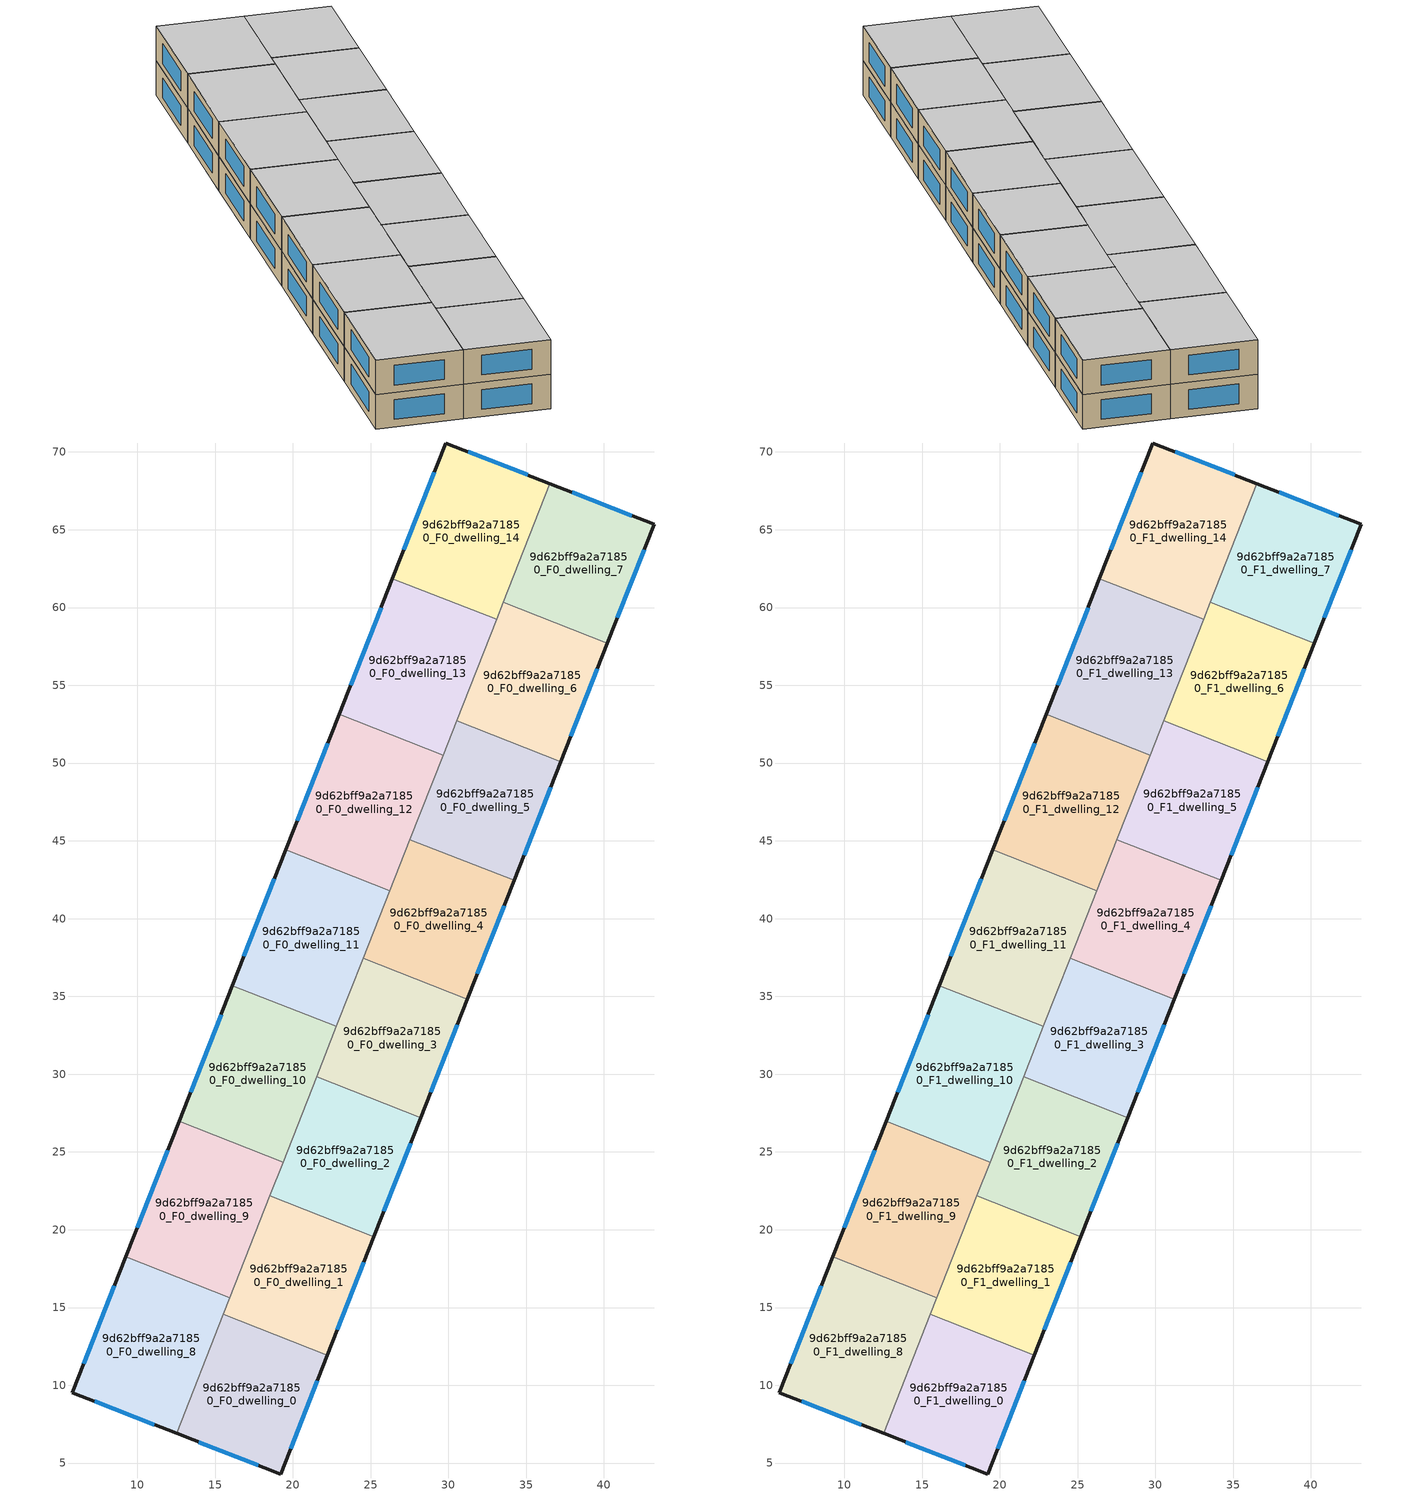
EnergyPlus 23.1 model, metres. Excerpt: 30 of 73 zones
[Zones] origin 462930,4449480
9d62bff9a2a71850_F0_dwelling_0
 floor ground (EU_floor_Construction): 22.21,11.92 19.21,4.3 12.52,6.91 15.53,14.55 z0
 wall outside (EU_wall_Construction): 12.52,6.91 19.21,4.3 22.21,11.92 z0:3
 wall to 9d62bff9a2a71850_F0_dwelling_1 (EU_wall_Construction): 22.21,11.92 15.53,14.55 z0:3
 wall to 9d62bff9a2a71850_F0_dwelling_8 (EU_wall_Construction): 15.53,14.55 12.52,6.91 z0:3
 window (EU_Window_Construction): 19.86,5.93 21.57,10.29 / 13.95,6.35 17.78,4.86 z0.64:2.36
9d62bff9a2a71850_F0_dwelling_1
 floor ground (EU_floor_Construction): 25.22,19.56 22.21,11.92 15.53,14.55 18.53,22.19 z0
 wall outside (EU_wall_Construction): 22.21,11.92 25.22,19.56 z0:3
 wall to 9d62bff9a2a71850_F0_dwelling_2 (EU_wall_Construction): 25.22,19.56 18.53,22.19 z0:3
 wall to 9d62bff9a2a71850_F0_dwelling_9 (EU_wall_Construction): 18.53,22.19 15.95,15.62 z0:3
 wall to 9d62bff9a2a71850_F0_dwelling_8 (EU_wall_Construction): 15.95,15.62 15.53,14.55 z0:3
 window (EU_Window_Construction): 22.86,13.56 24.57,17.92 z0.64:2.36
9d62bff9a2a71850_F0_dwelling_10
 floor ground (EU_floor_Construction): 22.81,33.07 19.38,24.35 12.69,26.98 16.12,35.7 z0
 wall outside (EU_wall_Construction): 16.12,35.7 12.69,26.98 z0:3
 wall to 9d62bff9a2a71850_F0_dwelling_9 (EU_wall_Construction): 12.69,26.98 19.38,24.35 z0:3
 wall to 9d62bff9a2a71850_F0_dwelling_11 (EU_wall_Construction): 22.81,33.07 16.12,35.7 z0:3
 wall to 9d62bff9a2a71850_F0_dwelling_2 (EU_wall_Construction): 19.38,24.35 21.53,29.82 z0:3
 wall to 9d62bff9a2a71850_F0_dwelling_3 (EU_wall_Construction): 21.53,29.82 22.81,33.07 z0:3
 window (EU_Window_Construction): 15.38,33.83 13.42,28.84 z0.64:2.36
9d62bff9a2a71850_F0_dwelling_11
 floor ground (EU_floor_Construction): 26.23,41.79 22.81,33.07 16.12,35.7 19.54,44.42 z0
 wall outside (EU_wall_Construction): 19.54,44.42 16.12,35.7 z0:3
 wall to 9d62bff9a2a71850_F0_dwelling_12 (EU_wall_Construction): 26.23,41.79 19.54,44.42 z0:3
 wall to 9d62bff9a2a71850_F0_dwelling_3 (EU_wall_Construction): 22.81,33.07 24.53,37.45 z0:3
 wall to 9d62bff9a2a71850_F0_dwelling_4 (EU_wall_Construction): 24.53,37.45 26.23,41.79 z0:3
 window (EU_Window_Construction): 18.81,42.55 16.85,37.57 z0.64:2.36
9d62bff9a2a71850_F0_dwelling_12
 floor ground (EU_floor_Construction): 29.66,50.51 26.23,41.79 19.54,44.42 22.97,53.14 z0
 wall outside (EU_wall_Construction): 22.97,53.14 19.54,44.42 z0:3
 wall to 9d62bff9a2a71850_F0_dwelling_13 (EU_wall_Construction): 29.66,50.51 22.97,53.14 z0:3
 wall to 9d62bff9a2a71850_F0_dwelling_5 (EU_wall_Construction): 27.53,45.09 29.66,50.51 z0:3
 wall to 9d62bff9a2a71850_F0_dwelling_4 (EU_wall_Construction): 26.24,41.79 27.53,45.09 z0:3
 window (EU_Window_Construction): 22.24,51.27 20.28,46.29 z0.64:2.36
9d62bff9a2a71850_F0_dwelling_13
 floor ground (EU_floor_Construction): 33.09,59.23 29.66,50.51 22.97,53.14 26.4,61.86 z0
 wall outside (EU_wall_Construction): 26.4,61.86 22.97,53.14 z0:3
 wall to 9d62bff9a2a71850_F0_dwelling_14 (EU_wall_Construction): 33.09,59.23 26.4,61.86 z0:3
 wall to 9d62bff9a2a71850_F0_dwelling_6 (EU_wall_Construction): 30.53,52.72 33.09,59.23 z0:3
 wall to 9d62bff9a2a71850_F0_dwelling_5 (EU_wall_Construction): 29.66,50.51 30.53,52.71 z0:3
 window (EU_Window_Construction): 25.67,60 23.71,55.01 z0.64:2.36
9d62bff9a2a71850_F0_dwelling_14
 floor ground (EU_floor_Construction): 36.53,67.96 33.09,59.23 26.4,61.86 29.83,70.58 z0
 wall outside (EU_wall_Construction): 36.53,67.96 29.83,70.58 26.4,61.86 z0:3
 wall to 9d62bff9a2a71850_F0_dwelling_7 (EU_wall_Construction): 33.53,60.34 36.53,67.96 z0:3
 wall to 9d62bff9a2a71850_F0_dwelling_6 (EU_wall_Construction): 33.09,59.23 33.53,60.34 z0:3
 window (EU_Window_Construction): 29.1,68.71 27.14,63.73 / 35.09,68.52 31.26,70.02 z0.64:2.36
9d62bff9a2a71850_F0_dwelling_2
 floor ground (EU_floor_Construction): 28.22,27.19 25.22,19.56 18.53,22.19 21.53,29.82 z0
 wall outside (EU_wall_Construction): 25.22,19.56 28.22,27.19 z0:3
 wall to 9d62bff9a2a71850_F0_dwelling_3 (EU_wall_Construction): 28.22,27.19 21.53,29.82 z0:3
 wall to 9d62bff9a2a71850_F0_dwelling_9 (EU_wall_Construction): 19.38,24.35 18.53,22.19 z0:3
 window (EU_Window_Construction): 25.86,21.19 27.57,25.56 z0.64:2.36
9d62bff9a2a71850_F0_dwelling_3
 floor ground (EU_floor_Construction): 31.22,34.82 28.22,27.19 21.53,29.82 24.53,37.45 z0
 wall outside (EU_wall_Construction): 28.22,27.19 31.22,34.82 z0:3
 wall to 9d62bff9a2a71850_F0_dwelling_4 (EU_wall_Construction): 31.22,34.82 24.53,37.45 z0:3
 window (EU_Window_Construction): 28.86,28.83 30.58,33.19 z0.64:2.36
9d62bff9a2a71850_F0_dwelling_4
 floor ground (EU_floor_Construction): 34.22,42.45 31.22,34.82 24.53,37.45 27.53,45.08 z0
 wall outside (EU_wall_Construction): 31.22,34.82 34.22,42.45 z0:3
 wall to 9d62bff9a2a71850_F0_dwelling_5 (EU_wall_Construction): 34.22,42.45 27.53,45.08 z0:3
 window (EU_Window_Construction): 31.86,36.46 33.58,40.82 z0.64:2.36
9d62bff9a2a71850_F0_dwelling_5
 floor ground (EU_floor_Construction): 37.22,50.08 34.22,42.45 27.53,45.08 30.53,52.71 z0
 wall outside (EU_wall_Construction): 34.22,42.45 37.22,50.08 z0:3
 wall to 9d62bff9a2a71850_F0_dwelling_6 (EU_wall_Construction): 37.22,50.08 30.53,52.71 z0:3
 window (EU_Window_Construction): 34.86,44.09 36.58,48.45 z0.64:2.36
9d62bff9a2a71850_F0_dwelling_6
 floor ground (EU_floor_Construction): 40.22,57.71 37.22,50.08 30.53,52.71 33.53,60.34 z0
 wall outside (EU_wall_Construction): 37.22,50.08 40.22,57.71 z0:3
 wall to 9d62bff9a2a71850_F0_dwelling_7 (EU_wall_Construction): 40.22,57.71 33.53,60.34 z0:3
 window (EU_Window_Construction): 37.87,51.72 39.58,56.08 z0.64:2.36
9d62bff9a2a71850_F0_dwelling_7
 floor ground (EU_floor_Construction): 43.23,65.35 40.22,57.71 33.53,60.34 36.53,67.96 z0
 wall outside (EU_wall_Construction): 40.22,57.71 43.23,65.35 36.53,67.96 z0:3
 window (EU_Window_Construction): 41.79,65.91 37.96,67.4 / 40.87,59.35 42.58,63.71 z0.64:2.36
9d62bff9a2a71850_F0_dwelling_8
 floor ground (EU_floor_Construction): 15.95,15.62 12.52,6.91 5.83,9.52 9.26,18.25 z0
 wall outside (EU_wall_Construction): 9.26,18.25 5.83,9.52 12.52,6.91 z0:3
 wall to 9d62bff9a2a71850_F0_dwelling_9 (EU_wall_Construction): 15.95,15.62 9.26,18.25 z0:3
 window (EU_Window_Construction): 7.26,8.96 11.09,7.47 / 8.52,16.38 6.56,11.39 z0.64:2.36
9d62bff9a2a71850_F0_dwelling_9
 floor ground (EU_floor_Construction): 19.38,24.35 15.95,15.62 9.26,18.25 12.69,26.98 z0
 wall outside (EU_wall_Construction): 12.69,26.98 9.26,18.25 z0:3
 window (EU_Window_Construction): 11.95,25.11 9.99,20.12 z0.64:2.36
9d62bff9a2a71850_F1_dwelling_0
 floor to 9d62bff9a2a71850_F0_dwelling_0 (EU_floor_Construction): 22.21,11.92 19.21,4.3 12.52,6.91 15.53,14.55 z3
 wall outside (EU_wall_Construction): 12.52,6.91 19.21,4.3 22.21,11.92 z3:6
 wall to 9d62bff9a2a71850_F1_dwelling_1 (EU_wall_Construction): 22.21,11.92 15.53,14.55 z3:6
 wall to 9d62bff9a2a71850_F1_dwelling_8 (EU_wall_Construction): 15.53,14.55 12.52,6.91 z3:6
 window (EU_Window_Construction): 19.86,5.93 21.57,10.29 / 13.95,6.35 17.78,4.86 z3.64:5.36
 ceiling to 9d62bff9a2a71850_F2_dwelling_0 (EU_floor_Construction): 19.21,4.3 22.21,11.92 15.53,14.55 12.52,6.91 z6
9d62bff9a2a71850_F1_dwelling_1
 floor to 9d62bff9a2a71850_F0_dwelling_1 (EU_floor_Construction): 25.22,19.56 22.21,11.92 15.53,14.55 18.53,22.19 z3
 wall outside (EU_wall_Construction): 22.21,11.92 25.22,19.56 z3:6
 wall to 9d62bff9a2a71850_F1_dwelling_2 (EU_wall_Construction): 25.22,19.56 18.53,22.19 z3:6
 wall to 9d62bff9a2a71850_F1_dwelling_9 (EU_wall_Construction): 18.53,22.19 15.95,15.62 z3:6
 wall to 9d62bff9a2a71850_F1_dwelling_8 (EU_wall_Construction): 15.95,15.62 15.53,14.55 z3:6
 window (EU_Window_Construction): 22.86,13.56 24.57,17.92 z3.64:5.36
 ceiling to 9d62bff9a2a71850_F2_dwelling_1 (EU_floor_Construction): 22.21,11.92 25.22,19.56 18.53,22.19 15.53,14.55 z6
9d62bff9a2a71850_F1_dwelling_10
 floor to 9d62bff9a2a71850_F0_dwelling_10 (EU_floor_Construction): 22.81,33.07 19.38,24.35 12.69,26.98 16.12,35.7 z3
 wall outside (EU_wall_Construction): 16.12,35.7 12.69,26.98 z3:6
 wall to 9d62bff9a2a71850_F1_dwelling_9 (EU_wall_Construction): 12.69,26.98 19.38,24.35 z3:6
 wall to 9d62bff9a2a71850_F1_dwelling_11 (EU_wall_Construction): 22.81,33.07 16.12,35.7 z3:6
 wall to 9d62bff9a2a71850_F1_dwelling_2 (EU_wall_Construction): 19.38,24.35 21.53,29.82 z3:6
 wall to 9d62bff9a2a71850_F1_dwelling_3 (EU_wall_Construction): 21.53,29.82 22.81,33.07 z3:6
 window (EU_Window_Construction): 15.38,33.83 13.42,28.84 z3.64:5.36
 ceiling to 9d62bff9a2a71850_F2_dwelling_10 (EU_floor_Construction): 19.38,24.35 22.81,33.07 16.12,35.7 12.69,26.98 z6
9d62bff9a2a71850_F1_dwelling_11
 floor to 9d62bff9a2a71850_F0_dwelling_11 (EU_floor_Construction): 26.23,41.79 22.81,33.07 16.12,35.7 19.54,44.42 z3
 wall outside (EU_wall_Construction): 19.54,44.42 16.12,35.7 z3:6
 wall to 9d62bff9a2a71850_F1_dwelling_12 (EU_wall_Construction): 26.23,41.79 19.54,44.42 z3:6
 wall to 9d62bff9a2a71850_F1_dwelling_3 (EU_wall_Construction): 22.81,33.07 24.53,37.45 z3:6
 wall to 9d62bff9a2a71850_F1_dwelling_4 (EU_wall_Construction): 24.53,37.45 26.23,41.79 z3:6
 window (EU_Window_Construction): 18.81,42.55 16.85,37.57 z3.64:5.36
 ceiling to 9d62bff9a2a71850_F2_dwelling_11 (EU_floor_Construction): 22.81,33.07 26.23,41.79 19.54,44.42 16.12,35.7 z6
9d62bff9a2a71850_F1_dwelling_12
 floor to 9d62bff9a2a71850_F0_dwelling_12 (EU_floor_Construction): 29.66,50.51 26.23,41.79 19.54,44.42 22.97,53.14 z3
 wall outside (EU_wall_Construction): 22.97,53.14 19.54,44.42 z3:6
 wall to 9d62bff9a2a71850_F1_dwelling_13 (EU_wall_Construction): 29.66,50.51 22.97,53.14 z3:6
 wall to 9d62bff9a2a71850_F1_dwelling_5 (EU_wall_Construction): 27.53,45.09 29.66,50.51 z3:6
 wall to 9d62bff9a2a71850_F1_dwelling_4 (EU_wall_Construction): 26.24,41.79 27.53,45.09 z3:6
 window (EU_Window_Construction): 22.24,51.27 20.28,46.29 z3.64:5.36
 ceiling to 9d62bff9a2a71850_F2_dwelling_12 (EU_floor_Construction): 26.23,41.79 29.66,50.51 22.97,53.14 19.54,44.42 z6
9d62bff9a2a71850_F1_dwelling_13
 floor to 9d62bff9a2a71850_F0_dwelling_13 (EU_floor_Construction): 33.09,59.23 29.66,50.51 22.97,53.14 26.4,61.86 z3
 wall outside (EU_wall_Construction): 26.4,61.86 22.97,53.14 z3:6
 wall to 9d62bff9a2a71850_F1_dwelling_14 (EU_wall_Construction): 33.09,59.23 26.4,61.86 z3:6
 wall to 9d62bff9a2a71850_F1_dwelling_6 (EU_wall_Construction): 30.53,52.72 33.09,59.23 z3:6
 wall to 9d62bff9a2a71850_F1_dwelling_5 (EU_wall_Construction): 29.66,50.51 30.53,52.71 z3:6
 window (EU_Window_Construction): 25.67,60 23.71,55.01 z3.64:5.36
 ceiling to 9d62bff9a2a71850_F2_dwelling_13 (EU_floor_Construction): 29.66,50.51 33.09,59.23 26.4,61.86 22.97,53.14 z6
9d62bff9a2a71850_F1_dwelling_14
 floor to 9d62bff9a2a71850_F0_dwelling_14 (EU_floor_Construction): 36.53,67.96 33.09,59.23 26.4,61.86 29.83,70.58 z3
 wall outside (EU_wall_Construction): 36.53,67.96 29.83,70.58 26.4,61.86 z3:6
 wall to 9d62bff9a2a71850_F1_dwelling_7 (EU_wall_Construction): 33.53,60.34 36.53,67.96 z3:6
 wall to 9d62bff9a2a71850_F1_dwelling_6 (EU_wall_Construction): 33.09,59.23 33.53,60.34 z3:6
 window (EU_Window_Construction): 29.1,68.71 27.14,63.73 / 35.09,68.52 31.26,70.02 z3.64:5.36
 ceiling to 9d62bff9a2a71850_F2_dwelling_14 (EU_floor_Construction): 33.09,59.23 36.53,67.96 29.83,70.58 26.4,61.86 z6
9d62bff9a2a71850_F1_dwelling_2
 floor to 9d62bff9a2a71850_F0_dwelling_2 (EU_floor_Construction): 28.22,27.19 25.22,19.56 18.53,22.19 21.53,29.82 z3
 wall outside (EU_wall_Construction): 25.22,19.56 28.22,27.19 z3:6
 wall to 9d62bff9a2a71850_F1_dwelling_3 (EU_wall_Construction): 28.22,27.19 21.53,29.82 z3:6
 wall to 9d62bff9a2a71850_F1_dwelling_9 (EU_wall_Construction): 19.38,24.35 18.53,22.19 z3:6
 window (EU_Window_Construction): 25.86,21.19 27.57,25.56 z3.64:5.36
 ceiling to 9d62bff9a2a71850_F2_dwelling_2 (EU_floor_Construction): 25.22,19.56 28.22,27.19 21.53,29.82 18.53,22.19 z6
9d62bff9a2a71850_F1_dwelling_3
 floor to 9d62bff9a2a71850_F0_dwelling_3 (EU_floor_Construction): 31.22,34.82 28.22,27.19 21.53,29.82 24.53,37.45 z3
 wall outside (EU_wall_Construction): 28.22,27.19 31.22,34.82 z3:6
 wall to 9d62bff9a2a71850_F1_dwelling_4 (EU_wall_Construction): 31.22,34.82 24.53,37.45 z3:6
 window (EU_Window_Construction): 28.86,28.83 30.58,33.19 z3.64:5.36
 ceiling to 9d62bff9a2a71850_F2_dwelling_3 (EU_floor_Construction): 28.22,27.19 31.22,34.82 24.53,37.45 21.53,29.82 z6
9d62bff9a2a71850_F1_dwelling_4
 floor to 9d62bff9a2a71850_F0_dwelling_4 (EU_floor_Construction): 34.22,42.45 31.22,34.82 24.53,37.45 27.53,45.08 z3
 wall outside (EU_wall_Construction): 31.22,34.82 34.22,42.45 z3:6
 wall to 9d62bff9a2a71850_F1_dwelling_5 (EU_wall_Construction): 34.22,42.45 27.53,45.08 z3:6
 window (EU_Window_Construction): 31.86,36.46 33.58,40.82 z3.64:5.36
 ceiling to 9d62bff9a2a71850_F2_dwelling_4 (EU_floor_Construction): 31.22,34.82 34.22,42.45 27.53,45.08 24.53,37.45 z6
9d62bff9a2a71850_F1_dwelling_5
 floor to 9d62bff9a2a71850_F0_dwelling_5 (EU_floor_Construction): 37.22,50.08 34.22,42.45 27.53,45.08 30.53,52.71 z3
 wall outside (EU_wall_Construction): 34.22,42.45 37.22,50.08 z3:6
 wall to 9d62bff9a2a71850_F1_dwelling_6 (EU_wall_Construction): 37.22,50.08 30.53,52.71 z3:6
 window (EU_Window_Construction): 34.86,44.09 36.58,48.45 z3.64:5.36
 ceiling to 9d62bff9a2a71850_F2_dwelling_5 (EU_floor_Construction): 34.22,42.45 37.22,50.08 30.53,52.71 27.53,45.08 z6
9d62bff9a2a71850_F1_dwelling_6
 floor to 9d62bff9a2a71850_F0_dwelling_6 (EU_floor_Construction): 40.22,57.71 37.22,50.08 30.53,52.71 33.53,60.34 z3
 wall outside (EU_wall_Construction): 37.22,50.08 40.22,57.71 z3:6
 wall to 9d62bff9a2a71850_F1_dwelling_7 (EU_wall_Construction): 40.22,57.71 33.53,60.34 z3:6
 window (EU_Window_Construction): 37.87,51.72 39.58,56.08 z3.64:5.36
 ceiling to 9d62bff9a2a71850_F2_dwelling_6 (EU_floor_Construction): 37.22,50.08 40.22,57.71 33.53,60.34 30.53,52.71 z6
9d62bff9a2a71850_F1_dwelling_7
 floor to 9d62bff9a2a71850_F0_dwelling_7 (EU_floor_Construction): 43.23,65.35 40.22,57.71 33.53,60.34 36.53,67.96 z3
 wall outside (EU_wall_Construction): 40.22,57.71 43.23,65.35 36.53,67.96 z3:6
 window (EU_Window_Construction): 41.79,65.91 37.96,67.4 / 40.87,59.35 42.58,63.71 z3.64:5.36
 ceiling to 9d62bff9a2a71850_F2_dwelling_7 (EU_floor_Construction): 40.22,57.71 43.23,65.35 36.53,67.96 33.53,60.34 z6
9d62bff9a2a71850_F1_dwelling_8
 floor to 9d62bff9a2a71850_F0_dwelling_8 (EU_floor_Construction): 15.95,15.62 12.52,6.91 5.83,9.52 9.26,18.25 z3
 wall outside (EU_wall_Construction): 9.26,18.25 5.83,9.52 12.52,6.91 z3:6
 wall to 9d62bff9a2a71850_F1_dwelling_9 (EU_wall_Construction): 15.95,15.62 9.26,18.25 z3:6
 window (EU_Window_Construction): 7.26,8.96 11.09,7.47 / 8.52,16.38 6.56,11.39 z3.64:5.36
 ceiling to 9d62bff9a2a71850_F2_dwelling_8 (EU_floor_Construction): 12.52,6.91 15.95,15.62 9.26,18.25 5.83,9.52 z6
9d62bff9a2a71850_F1_dwelling_9
 floor to 9d62bff9a2a71850_F0_dwelling_9 (EU_floor_Construction): 19.38,24.35 15.95,15.62 9.26,18.25 12.69,26.98 z3
 wall outside (EU_wall_Construction): 12.69,26.98 9.26,18.25 z3:6
 window (EU_Window_Construction): 11.95,25.11 9.99,20.12 z3.64:5.36
 ceiling to 9d62bff9a2a71850_F2_dwelling_9 (EU_floor_Construction): 15.95,15.62 19.38,24.35 12.69,26.98 9.26,18.25 z6
[Building]
EU S2 Campaign: North Axis=0; Terrain=City; Solar Distribution=FullExterior
[Site:Location]
Yerevan-Zvartnots.Intl.AP: Latitude=40.15; Longitude=44.383; Time Zone=4; Elevation=854
[SizingPeriod:WeatherFileDays]
AnnualSizingPeriod: Begin Month=1; Begin Day of Month=1; End Month=12; End Day of Month=31; Day of Week for Start Day=Monday; Use Weather File Daylight Saving Period=No; Use Weather File Rain and Snow Indicators=No
[MATERIAL]
EU_InternalMass_Material: Roughness=MediumRough; Thickness=0.1; Conductivity=1; Density=1800; Specific Heat=900; Thermal Absorptance=0.9; Solar Absorptance=0.7; Visible Absorptance=0.7
[MATERIAL:NOMASS] Roughness=MediumRough; Thermal Absorptance=0.9; Solar Absorptance=0.7; Visible Absorptance=0.7
Name | Thermal Resistance
EU_wall_NoMass | 1.05043
EU_floor_NoMass | 0.478065
[WINDOWMATERIAL:SIMPLEGLAZINGSYSTEM]
EU_Window_SimpleGlazing: UFactor=2.5566; Solar Heat Gain Coefficient=0.75; Visible Transmittance=0.75
[CONSTRUCTION]
EU_wall_Construction: EU_wall_NoMass
EU_floor_Construction: EU_floor_NoMass
EU_Window_Construction: EU_Window_SimpleGlazing
EU_InternalMass_Construction: EU_InternalMass_Material
[ZONE] Type=1; Multiplier=1; Ceiling Height=autocalculate; Floor Area=autocalculate; Part of Total Floor Area=Yes
Name | Volume
9d62bff9a2a71850_F0_dwelling_0; 9d62bff9a2a71850_F1_dwelling_0 | 176.854
9d62bff9a2a71850_F0_dwelling_1; 9d62bff9a2a71850_F1_dwelling_1 | 176.86
9d62bff9a2a71850_F0_dwelling_10; 9d62bff9a2a71850_F1_dwelling_10; 9d62bff9a2a71850_F0_dwelling_9; 9d62bff9a2a71850_F1_dwelling_9 | 202.096
9d62bff9a2a71850_F0_dwelling_11; 9d62bff9a2a71850_F1_dwelling_11 | 202.1
9d62bff9a2a71850_F0_dwelling_12; 9d62bff9a2a71850_F1_dwelling_12 | 202.112
9d62bff9a2a71850_F0_dwelling_13; 9d62bff9a2a71850_F1_dwelling_13 | 202.091
9d62bff9a2a71850_F0_dwelling_14; 9d62bff9a2a71850_F1_dwelling_14 | 202.101
9d62bff9a2a71850_F0_dwelling_2; 9d62bff9a2a71850_F1_dwelling_2 | 176.842
9d62bff9a2a71850_F0_dwelling_3; 9d62bff9a2a71850_F1_dwelling_3 | 176.859
9d62bff9a2a71850_F0_dwelling_4; 9d62bff9a2a71850_F1_dwelling_4 | 176.856
9d62bff9a2a71850_F0_dwelling_5; 9d62bff9a2a71850_F1_dwelling_5 | 176.852
9d62bff9a2a71850_F0_dwelling_6; 9d62bff9a2a71850_F1_dwelling_6 | 176.853
9d62bff9a2a71850_F0_dwelling_7; 9d62bff9a2a71850_F1_dwelling_7 | 176.846
9d62bff9a2a71850_F0_dwelling_8; 9d62bff9a2a71850_F1_dwelling_8 | 202.102
[INTERNALMASS] Construction=EU_InternalMass_Construction
Name | Zone or ZoneList | Surface Area
9d62bff9a2a71850_F0_dwelling_0_EU_InternalMass | 9d62bff9a2a71850_F0_dwelling_0 | 58.9515
9d62bff9a2a71850_F0_dwelling_1_EU_InternalMass | 9d62bff9a2a71850_F0_dwelling_1 | 58.9533
9d62bff9a2a71850_F0_dwelling_2_EU_InternalMass | 9d62bff9a2a71850_F0_dwelling_2 | 58.9473
9d62bff9a2a71850_F0_dwelling_3_EU_InternalMass | 9d62bff9a2a71850_F0_dwelling_3 | 58.9531
9d62bff9a2a71850_F0_dwelling_4_EU_InternalMass | 9d62bff9a2a71850_F0_dwelling_4 | 58.9522
9d62bff9a2a71850_F0_dwelling_5_EU_InternalMass | 9d62bff9a2a71850_F0_dwelling_5 | 58.9536
9d62bff9a2a71850_F0_dwelling_6_EU_InternalMass | 9d62bff9a2a71850_F0_dwelling_6 | 58.9511
9d62bff9a2a71850_F0_dwelling_7_EU_InternalMass | 9d62bff9a2a71850_F0_dwelling_7 | 58.9486
9d62bff9a2a71850_F0_dwelling_8_EU_InternalMass | 9d62bff9a2a71850_F0_dwelling_8 | 67.3672
9d62bff9a2a71850_F0_dwelling_9_EU_InternalMass | 9d62bff9a2a71850_F0_dwelling_9 | 67.3654
9d62bff9a2a71850_F0_dwelling_10_EU_InternalMass | 9d62bff9a2a71850_F0_dwelling_10 | 67.3654
9d62bff9a2a71850_F0_dwelling_11_EU_InternalMass | 9d62bff9a2a71850_F0_dwelling_11 | 67.3668
9d62bff9a2a71850_F0_dwelling_12_EU_InternalMass | 9d62bff9a2a71850_F0_dwelling_12 | 67.3705
9d62bff9a2a71850_F0_dwelling_13_EU_InternalMass | 9d62bff9a2a71850_F0_dwelling_13 | 67.3638
9d62bff9a2a71850_F0_dwelling_14_EU_InternalMass | 9d62bff9a2a71850_F0_dwelling_14 | 67.3672
9d62bff9a2a71850_F1_dwelling_0_EU_InternalMass | 9d62bff9a2a71850_F1_dwelling_0 | 58.9515
9d62bff9a2a71850_F1_dwelling_1_EU_InternalMass | 9d62bff9a2a71850_F1_dwelling_1 | 58.9533
9d62bff9a2a71850_F1_dwelling_2_EU_InternalMass | 9d62bff9a2a71850_F1_dwelling_2 | 58.9473
9d62bff9a2a71850_F1_dwelling_3_EU_InternalMass | 9d62bff9a2a71850_F1_dwelling_3 | 58.9531
9d62bff9a2a71850_F1_dwelling_4_EU_InternalMass | 9d62bff9a2a71850_F1_dwelling_4 | 58.9522
9d62bff9a2a71850_F1_dwelling_5_EU_InternalMass | 9d62bff9a2a71850_F1_dwelling_5 | 58.9536
9d62bff9a2a71850_F1_dwelling_6_EU_InternalMass | 9d62bff9a2a71850_F1_dwelling_6 | 58.9511
9d62bff9a2a71850_F1_dwelling_7_EU_InternalMass | 9d62bff9a2a71850_F1_dwelling_7 | 58.9486
9d62bff9a2a71850_F1_dwelling_8_EU_InternalMass | 9d62bff9a2a71850_F1_dwelling_8 | 67.3672
9d62bff9a2a71850_F1_dwelling_9_EU_InternalMass | 9d62bff9a2a71850_F1_dwelling_9 | 67.3654
9d62bff9a2a71850_F1_dwelling_10_EU_InternalMass | 9d62bff9a2a71850_F1_dwelling_10 | 67.3654
9d62bff9a2a71850_F1_dwelling_11_EU_InternalMass | 9d62bff9a2a71850_F1_dwelling_11 | 67.3668
9d62bff9a2a71850_F1_dwelling_12_EU_InternalMass | 9d62bff9a2a71850_F1_dwelling_12 | 67.3705
9d62bff9a2a71850_F1_dwelling_13_EU_InternalMass | 9d62bff9a2a71850_F1_dwelling_13 | 67.3638
9d62bff9a2a71850_F1_dwelling_14_EU_InternalMass | 9d62bff9a2a71850_F1_dwelling_14 | 67.3672
[OTHEREQUIPMENT] Fuel Type=Electricity; Design Level Calculation Method=Watts/Area; Power per Zone Floor Area=1; Fraction Latent=0; Fraction Radiant=0; Fraction Lost=0; Carbon Dioxide Generation Rate=0; EndUse Subcategory=EU_Step8_InternalGains
Name | Zone or ZoneList or Space or SpaceList | Schedule
EU_Step8_InternalGain_9d62bff9a2a71850_F0_dwelling_0_f000 | 9d62bff9a2a71850_F0_dwelling_0 | EU_Step8_GainSchedule_9d62bff9a2a71850_F0_dwelling_0_f000
EU_Step8_InternalGain_9d62bff9a2a71850_F0_dwelling_1_f000 | 9d62bff9a2a71850_F0_dwelling_1 | EU_Step8_GainSchedule_9d62bff9a2a71850_F0_dwelling_1_f000
EU_Step8_InternalGain_9d62bff9a2a71850_F0_dwelling_2_f000 | 9d62bff9a2a71850_F0_dwelling_2 | EU_Step8_GainSchedule_9d62bff9a2a71850_F0_dwelling_2_f000
EU_Step8_InternalGain_9d62bff9a2a71850_F0_dwelling_3_f000 | 9d62bff9a2a71850_F0_dwelling_3 | EU_Step8_GainSchedule_9d62bff9a2a71850_F0_dwelling_3_f000
EU_Step8_InternalGain_9d62bff9a2a71850_F0_dwelling_4_f000 | 9d62bff9a2a71850_F0_dwelling_4 | EU_Step8_GainSchedule_9d62bff9a2a71850_F0_dwelling_4_f000
EU_Step8_InternalGain_9d62bff9a2a71850_F0_dwelling_5_f000 | 9d62bff9a2a71850_F0_dwelling_5 | EU_Step8_GainSchedule_9d62bff9a2a71850_F0_dwelling_5_f000
EU_Step8_InternalGain_9d62bff9a2a71850_F0_dwelling_6_f000 | 9d62bff9a2a71850_F0_dwelling_6 | EU_Step8_GainSchedule_9d62bff9a2a71850_F0_dwelling_6_f000
EU_Step8_InternalGain_9d62bff9a2a71850_F0_dwelling_7_f000 | 9d62bff9a2a71850_F0_dwelling_7 | EU_Step8_GainSchedule_9d62bff9a2a71850_F0_dwelling_7_f000
EU_Step8_InternalGain_9d62bff9a2a71850_F0_dwelling_8_f000 | 9d62bff9a2a71850_F0_dwelling_8 | EU_Step8_GainSchedule_9d62bff9a2a71850_F0_dwelling_8_f000
EU_Step8_InternalGain_9d62bff9a2a71850_F0_dwelling_9_f000 | 9d62bff9a2a71850_F0_dwelling_9 | EU_Step8_GainSchedule_9d62bff9a2a71850_F0_dwelling_9_f000
EU_Step8_InternalGain_9d62bff9a2a71850_F0_dwelling_10_f000 | 9d62bff9a2a71850_F0_dwelling_10 | EU_Step8_GainSchedule_9d62bff9a2a71850_F0_dwelling_10_f000
EU_Step8_InternalGain_9d62bff9a2a71850_F0_dwelling_11_f000 | 9d62bff9a2a71850_F0_dwelling_11 | EU_Step8_GainSchedule_9d62bff9a2a71850_F0_dwelling_11_f000
EU_Step8_InternalGain_9d62bff9a2a71850_F0_dwelling_12_f000 | 9d62bff9a2a71850_F0_dwelling_12 | EU_Step8_GainSchedule_9d62bff9a2a71850_F0_dwelling_12_f000
EU_Step8_InternalGain_9d62bff9a2a71850_F0_dwelling_13_f000 | 9d62bff9a2a71850_F0_dwelling_13 | EU_Step8_GainSchedule_9d62bff9a2a71850_F0_dwelling_13_f000
EU_Step8_InternalGain_9d62bff9a2a71850_F0_dwelling_14_f000 | 9d62bff9a2a71850_F0_dwelling_14 | EU_Step8_GainSchedule_9d62bff9a2a71850_F0_dwelling_14_f000
EU_Step8_InternalGain_9d62bff9a2a71850_F1_dwelling_0_f000 | 9d62bff9a2a71850_F1_dwelling_0 | EU_Step8_GainSchedule_9d62bff9a2a71850_F1_dwelling_0_f000
EU_Step8_InternalGain_9d62bff9a2a71850_F1_dwelling_1_f000 | 9d62bff9a2a71850_F1_dwelling_1 | EU_Step8_GainSchedule_9d62bff9a2a71850_F1_dwelling_1_f000
EU_Step8_InternalGain_9d62bff9a2a71850_F1_dwelling_2_f000 | 9d62bff9a2a71850_F1_dwelling_2 | EU_Step8_GainSchedule_9d62bff9a2a71850_F1_dwelling_2_f000
EU_Step8_InternalGain_9d62bff9a2a71850_F1_dwelling_3_f000 | 9d62bff9a2a71850_F1_dwelling_3 | EU_Step8_GainSchedule_9d62bff9a2a71850_F1_dwelling_3_f000
EU_Step8_InternalGain_9d62bff9a2a71850_F1_dwelling_4_f000 | 9d62bff9a2a71850_F1_dwelling_4 | EU_Step8_GainSchedule_9d62bff9a2a71850_F1_dwelling_4_f000
EU_Step8_InternalGain_9d62bff9a2a71850_F1_dwelling_5_f000 | 9d62bff9a2a71850_F1_dwelling_5 | EU_Step8_GainSchedule_9d62bff9a2a71850_F1_dwelling_5_f000
EU_Step8_InternalGain_9d62bff9a2a71850_F1_dwelling_6_f000 | 9d62bff9a2a71850_F1_dwelling_6 | EU_Step8_GainSchedule_9d62bff9a2a71850_F1_dwelling_6_f000
EU_Step8_InternalGain_9d62bff9a2a71850_F1_dwelling_7_f000 | 9d62bff9a2a71850_F1_dwelling_7 | EU_Step8_GainSchedule_9d62bff9a2a71850_F1_dwelling_7_f000
EU_Step8_InternalGain_9d62bff9a2a71850_F1_dwelling_8_f000 | 9d62bff9a2a71850_F1_dwelling_8 | EU_Step8_GainSchedule_9d62bff9a2a71850_F1_dwelling_8_f000
EU_Step8_InternalGain_9d62bff9a2a71850_F1_dwelling_9_f000 | 9d62bff9a2a71850_F1_dwelling_9 | EU_Step8_GainSchedule_9d62bff9a2a71850_F1_dwelling_9_f000
EU_Step8_InternalGain_9d62bff9a2a71850_F1_dwelling_10_f000 | 9d62bff9a2a71850_F1_dwelling_10 | EU_Step8_GainSchedule_9d62bff9a2a71850_F1_dwelling_10_f000
EU_Step8_InternalGain_9d62bff9a2a71850_F1_dwelling_11_f000 | 9d62bff9a2a71850_F1_dwelling_11 | EU_Step8_GainSchedule_9d62bff9a2a71850_F1_dwelling_11_f000
EU_Step8_InternalGain_9d62bff9a2a71850_F1_dwelling_12_f000 | 9d62bff9a2a71850_F1_dwelling_12 | EU_Step8_GainSchedule_9d62bff9a2a71850_F1_dwelling_12_f000
EU_Step8_InternalGain_9d62bff9a2a71850_F1_dwelling_13_f000 | 9d62bff9a2a71850_F1_dwelling_13 | EU_Step8_GainSchedule_9d62bff9a2a71850_F1_dwelling_13_f000
EU_Step8_InternalGain_9d62bff9a2a71850_F1_dwelling_14_f000 | 9d62bff9a2a71850_F1_dwelling_14 | EU_Step8_GainSchedule_9d62bff9a2a71850_F1_dwelling_14_f000
[ZONEVENTILATION:DESIGNFLOWRATE] Schedule=EU_AlwaysOn; Design Flow Rate Calculation Method=AirChanges/Hour; Air Changes per Hour=0.557805; Ventilation Type=Natural; Fan Pressure Rise=0; Fan Total Efficiency=1; Constant Term Coefficient=1; Temperature Term Coefficient=0; Velocity Term Coefficient=0; Velocity Squared Term Coefficient=0; Minimum Indoor Temperature=-100; Maximum Indoor Temperature=100; Delta Temperature=-100; Minimum Outdoor Temperature=-100; Maximum Outdoor Temperature=100; Maximum Wind Speed=40
Name | Zone or ZoneList or Space or SpaceList
EU_ConstantAir_9d62bff9a2a71850_F0_dwelling_0 | 9d62bff9a2a71850_F0_dwelling_0
EU_ConstantAir_9d62bff9a2a71850_F0_dwelling_1 | 9d62bff9a2a71850_F0_dwelling_1
EU_ConstantAir_9d62bff9a2a71850_F0_dwelling_2 | 9d62bff9a2a71850_F0_dwelling_2
EU_ConstantAir_9d62bff9a2a71850_F0_dwelling_3 | 9d62bff9a2a71850_F0_dwelling_3
EU_ConstantAir_9d62bff9a2a71850_F0_dwelling_4 | 9d62bff9a2a71850_F0_dwelling_4
EU_ConstantAir_9d62bff9a2a71850_F0_dwelling_5 | 9d62bff9a2a71850_F0_dwelling_5
EU_ConstantAir_9d62bff9a2a71850_F0_dwelling_6 | 9d62bff9a2a71850_F0_dwelling_6
EU_ConstantAir_9d62bff9a2a71850_F0_dwelling_7 | 9d62bff9a2a71850_F0_dwelling_7
EU_ConstantAir_9d62bff9a2a71850_F0_dwelling_8 | 9d62bff9a2a71850_F0_dwelling_8
EU_ConstantAir_9d62bff9a2a71850_F0_dwelling_9 | 9d62bff9a2a71850_F0_dwelling_9
EU_ConstantAir_9d62bff9a2a71850_F0_dwelling_10 | 9d62bff9a2a71850_F0_dwelling_10
EU_ConstantAir_9d62bff9a2a71850_F0_dwelling_11 | 9d62bff9a2a71850_F0_dwelling_11
EU_ConstantAir_9d62bff9a2a71850_F0_dwelling_12 | 9d62bff9a2a71850_F0_dwelling_12
EU_ConstantAir_9d62bff9a2a71850_F0_dwelling_13 | 9d62bff9a2a71850_F0_dwelling_13
EU_ConstantAir_9d62bff9a2a71850_F0_dwelling_14 | 9d62bff9a2a71850_F0_dwelling_14
EU_ConstantAir_9d62bff9a2a71850_F1_dwelling_0 | 9d62bff9a2a71850_F1_dwelling_0
EU_ConstantAir_9d62bff9a2a71850_F1_dwelling_1 | 9d62bff9a2a71850_F1_dwelling_1
EU_ConstantAir_9d62bff9a2a71850_F1_dwelling_2 | 9d62bff9a2a71850_F1_dwelling_2
EU_ConstantAir_9d62bff9a2a71850_F1_dwelling_3 | 9d62bff9a2a71850_F1_dwelling_3
EU_ConstantAir_9d62bff9a2a71850_F1_dwelling_4 | 9d62bff9a2a71850_F1_dwelling_4
EU_ConstantAir_9d62bff9a2a71850_F1_dwelling_5 | 9d62bff9a2a71850_F1_dwelling_5
EU_ConstantAir_9d62bff9a2a71850_F1_dwelling_6 | 9d62bff9a2a71850_F1_dwelling_6
EU_ConstantAir_9d62bff9a2a71850_F1_dwelling_7 | 9d62bff9a2a71850_F1_dwelling_7
EU_ConstantAir_9d62bff9a2a71850_F1_dwelling_8 | 9d62bff9a2a71850_F1_dwelling_8
EU_ConstantAir_9d62bff9a2a71850_F1_dwelling_9 | 9d62bff9a2a71850_F1_dwelling_9
EU_ConstantAir_9d62bff9a2a71850_F1_dwelling_10 | 9d62bff9a2a71850_F1_dwelling_10
EU_ConstantAir_9d62bff9a2a71850_F1_dwelling_11 | 9d62bff9a2a71850_F1_dwelling_11
EU_ConstantAir_9d62bff9a2a71850_F1_dwelling_12 | 9d62bff9a2a71850_F1_dwelling_12
EU_ConstantAir_9d62bff9a2a71850_F1_dwelling_13 | 9d62bff9a2a71850_F1_dwelling_13
EU_ConstantAir_9d62bff9a2a71850_F1_dwelling_14 | 9d62bff9a2a71850_F1_dwelling_14
[HVACTEMPLATE:THERMOSTAT] Constant Heating Setpoint=20; Constant Cooling Setpoint=50
EU_HeatOnly_9d62bff9a2a71850_F0_dwelling_0; EU_HeatOnly_9d62bff9a2a71850_F0_dwelling_1; EU_HeatOnly_9d62bff9a2a71850_F0_dwelling_2; EU_HeatOnly_9d62bff9a2a71850_F0_dwelling_3; EU_HeatOnly_9d62bff9a2a71850_F0_dwelling_4; EU_HeatOnly_9d62bff9a2a71850_F0_dwelling_5; EU_HeatOnly_9d62bff9a2a71850_F0_dwelling_6; EU_HeatOnly_9d62bff9a2a71850_F0_dwelling_7; EU_HeatOnly_9d62bff9a2a71850_F0_dwelling_8; EU_HeatOnly_9d62bff9a2a71850_F0_dwelling_9; EU_HeatOnly_9d62bff9a2a71850_F0_dwelling_10; EU_HeatOnly_9d62bff9a2a71850_F0_dwelling_11; EU_HeatOnly_9d62bff9a2a71850_F0_dwelling_12; EU_HeatOnly_9d62bff9a2a71850_F0_dwelling_13; EU_HeatOnly_9d62bff9a2a71850_F0_dwelling_14; EU_HeatOnly_9d62bff9a2a71850_F1_dwelling_0; EU_HeatOnly_9d62bff9a2a71850_F1_dwelling_1; EU_HeatOnly_9d62bff9a2a71850_F1_dwelling_2; EU_HeatOnly_9d62bff9a2a71850_F1_dwelling_3; EU_HeatOnly_9d62bff9a2a71850_F1_dwelling_4; EU_HeatOnly_9d62bff9a2a71850_F1_dwelling_5; EU_HeatOnly_9d62bff9a2a71850_F1_dwelling_6; EU_HeatOnly_9d62bff9a2a71850_F1_dwelling_7; EU_HeatOnly_9d62bff9a2a71850_F1_dwelling_8; EU_HeatOnly_9d62bff9a2a71850_F1_dwelling_9; EU_HeatOnly_9d62bff9a2a71850_F1_dwelling_10; EU_HeatOnly_9d62bff9a2a71850_F1_dwelling_11; EU_HeatOnly_9d62bff9a2a71850_F1_dwelling_12; EU_HeatOnly_9d62bff9a2a71850_F1_dwelling_13; EU_HeatOnly_9d62bff9a2a71850_F1_dwelling_14; EU_HeatOnly_9d62bff9a2a71850_F2_dwelling_0; EU_HeatOnly_9d62bff9a2a71850_F2_dwelling_1; EU_HeatOnly_9d62bff9a2a71850_F2_dwelling_2; EU_HeatOnly_9d62bff9a2a71850_F2_dwelling_3; EU_HeatOnly_9d62bff9a2a71850_F2_dwelling_4; EU_HeatOnly_9d62bff9a2a71850_F2_dwelling_5; EU_HeatOnly_9d62bff9a2a71850_F2_dwelling_6; EU_HeatOnly_9d62bff9a2a71850_F2_dwelling_7; EU_HeatOnly_9d62bff9a2a71850_F2_dwelling_8; EU_HeatOnly_9d62bff9a2a71850_F2_dwelling_9; EU_HeatOnly_9d62bff9a2a71850_F2_dwelling_10; EU_HeatOnly_9d62bff9a2a71850_F2_dwelling_11; EU_HeatOnly_9d62bff9a2a71850_F2_dwelling_12; EU_HeatOnly_9d62bff9a2a71850_F2_dwelling_13; EU_HeatOnly_9d62bff9a2a71850_F2_dwelling_14; EU_HeatOnly_9d62bff9a2a71850_F3_dwelling_0; EU_HeatOnly_9d62bff9a2a71850_F3_dwelling_1; EU_HeatOnly_9d62bff9a2a71850_F3_dwelling_2; EU_HeatOnly_9d62bff9a2a71850_F3_dwelling_3; EU_HeatOnly_9d62bff9a2a71850_F3_dwelling_4; EU_HeatOnly_9d62bff9a2a71850_F3_dwelling_5; EU_HeatOnly_9d62bff9a2a71850_F3_dwelling_6; EU_HeatOnly_9d62bff9a2a71850_F3_dwelling_7; EU_HeatOnly_9d62bff9a2a71850_F3_dwelling_8; EU_HeatOnly_9d62bff9a2a71850_F3_dwelling_9; EU_HeatOnly_9d62bff9a2a71850_F3_dwelling_10; EU_HeatOnly_9d62bff9a2a71850_F3_dwelling_11; EU_HeatOnly_9d62bff9a2a71850_F3_dwelling_12; EU_HeatOnly_9d62bff9a2a71850_F3_dwelling_13; EU_HeatOnly_9d62bff9a2a71850_F4_dwelling_0; EU_HeatOnly_9d62bff9a2a71850_F4_dwelling_1; EU_HeatOnly_9d62bff9a2a71850_F4_dwelling_2; EU_HeatOnly_9d62bff9a2a71850_F4_dwelling_3; EU_HeatOnly_9d62bff9a2a71850_F4_dwelling_4; EU_HeatOnly_9d62bff9a2a71850_F4_dwelling_5; EU_HeatOnly_9d62bff9a2a71850_F4_dwelling_6; EU_HeatOnly_9d62bff9a2a71850_F4_dwelling_7; EU_HeatOnly_9d62bff9a2a71850_F4_dwelling_8; EU_HeatOnly_9d62bff9a2a71850_F4_dwelling_9; EU_HeatOnly_9d62bff9a2a71850_F4_dwelling_10; EU_HeatOnly_9d62bff9a2a71850_F4_dwelling_11; EU_HeatOnly_9d62bff9a2a71850_F4_dwelling_12; EU_HeatOnly_9d62bff9a2a71850_F4_dwelling_13
[HVACTEMPLATE:ZONE:IDEALLOADSAIRSYSTEM] System Availability Schedule=EU_AlwaysOn; Maximum Heating Supply Air Temperature=50; Minimum Cooling Supply Air Temperature=13; Maximum Heating Supply Air Humidity Ratio=0.0156; Minimum Cooling Supply Air Humidity Ratio=0.0077; Heating Limit=NoLimit; Cooling Limit=NoLimit; Heating Availability Schedule=EU_AlwaysOn; Cooling Availability Schedule=EU_CoolingOff; Dehumidification Control Type=ConstantSensibleHeatRatio; Cooling Sensible Heat Ratio=0.7; Dehumidification Setpoint=60; Humidification Control Type=None; Humidification Setpoint=30; Outdoor Air Method=None; Outdoor Air Flow Rate per Person=0.00944; Outdoor Air Flow Rate per Zone Floor Area=0; Outdoor Air Flow Rate per Zone=0; Demand Controlled Ventilation Type=None; Outdoor Air Economizer Type=NoEconomizer; Heat Recovery Type=None; Sensible Heat Recovery Effectiveness=0.7; Latent Heat Recovery Effectiveness=0.65
Name | Template Thermostat
9d62bff9a2a71850_F0_dwelling_0 | EU_HeatOnly_9d62bff9a2a71850_F0_dwelling_0
9d62bff9a2a71850_F0_dwelling_1 | EU_HeatOnly_9d62bff9a2a71850_F0_dwelling_1
9d62bff9a2a71850_F0_dwelling_2 | EU_HeatOnly_9d62bff9a2a71850_F0_dwelling_2
9d62bff9a2a71850_F0_dwelling_3 | EU_HeatOnly_9d62bff9a2a71850_F0_dwelling_3
9d62bff9a2a71850_F0_dwelling_4 | EU_HeatOnly_9d62bff9a2a71850_F0_dwelling_4
9d62bff9a2a71850_F0_dwelling_5 | EU_HeatOnly_9d62bff9a2a71850_F0_dwelling_5
9d62bff9a2a71850_F0_dwelling_6 | EU_HeatOnly_9d62bff9a2a71850_F0_dwelling_6
9d62bff9a2a71850_F0_dwelling_7 | EU_HeatOnly_9d62bff9a2a71850_F0_dwelling_7
9d62bff9a2a71850_F0_dwelling_8 | EU_HeatOnly_9d62bff9a2a71850_F0_dwelling_8
9d62bff9a2a71850_F0_dwelling_9 | EU_HeatOnly_9d62bff9a2a71850_F0_dwelling_9
9d62bff9a2a71850_F0_dwelling_10 | EU_HeatOnly_9d62bff9a2a71850_F0_dwelling_10
9d62bff9a2a71850_F0_dwelling_11 | EU_HeatOnly_9d62bff9a2a71850_F0_dwelling_11
9d62bff9a2a71850_F0_dwelling_12 | EU_HeatOnly_9d62bff9a2a71850_F0_dwelling_12
9d62bff9a2a71850_F0_dwelling_13 | EU_HeatOnly_9d62bff9a2a71850_F0_dwelling_13
9d62bff9a2a71850_F0_dwelling_14 | EU_HeatOnly_9d62bff9a2a71850_F0_dwelling_14
9d62bff9a2a71850_F1_dwelling_0 | EU_HeatOnly_9d62bff9a2a71850_F1_dwelling_0
9d62bff9a2a71850_F1_dwelling_1 | EU_HeatOnly_9d62bff9a2a71850_F1_dwelling_1
9d62bff9a2a71850_F1_dwelling_2 | EU_HeatOnly_9d62bff9a2a71850_F1_dwelling_2
9d62bff9a2a71850_F1_dwelling_3 | EU_HeatOnly_9d62bff9a2a71850_F1_dwelling_3
9d62bff9a2a71850_F1_dwelling_4 | EU_HeatOnly_9d62bff9a2a71850_F1_dwelling_4
9d62bff9a2a71850_F1_dwelling_5 | EU_HeatOnly_9d62bff9a2a71850_F1_dwelling_5
9d62bff9a2a71850_F1_dwelling_6 | EU_HeatOnly_9d62bff9a2a71850_F1_dwelling_6
9d62bff9a2a71850_F1_dwelling_7 | EU_HeatOnly_9d62bff9a2a71850_F1_dwelling_7
9d62bff9a2a71850_F1_dwelling_8 | EU_HeatOnly_9d62bff9a2a71850_F1_dwelling_8
9d62bff9a2a71850_F1_dwelling_9 | EU_HeatOnly_9d62bff9a2a71850_F1_dwelling_9
9d62bff9a2a71850_F1_dwelling_10 | EU_HeatOnly_9d62bff9a2a71850_F1_dwelling_10
9d62bff9a2a71850_F1_dwelling_11 | EU_HeatOnly_9d62bff9a2a71850_F1_dwelling_11
9d62bff9a2a71850_F1_dwelling_12 | EU_HeatOnly_9d62bff9a2a71850_F1_dwelling_12
9d62bff9a2a71850_F1_dwelling_13 | EU_HeatOnly_9d62bff9a2a71850_F1_dwelling_13
9d62bff9a2a71850_F1_dwelling_14 | EU_HeatOnly_9d62bff9a2a71850_F1_dwelling_14
[SIZING:ZONE] Zone Cooling Design Supply Air Temperature Input Method=SupplyAirTemperature; Zone Cooling Design Supply Air Temperature=13; Zone Heating Design Supply Air Temperature Input Method=SupplyAirTemperature; Zone Heating Design Supply Air Temperature=50; Zone Cooling Design Supply Air Humidity Ratio=0.008; Zone Heating Design Supply Air Humidity Ratio=0.008; Cooling Design Air Flow Method=DesignDay; Cooling Design Air Flow Rate=0; Cooling Minimum Air Flow per Zone Floor Area=0.000762; Cooling Minimum Air Flow=0; Cooling Minimum Air Flow Fraction=0.2; Heating Design Air Flow Method=DesignDay; Heating Design Air Flow Rate=0; Heating Maximum Air Flow per Zone Floor Area=0.002032; Heating Maximum Air Flow=0.141576; Heating Maximum Air Flow Fraction=0.3; Account for Dedicated Outdoor Air System=No; Dedicated Outdoor Air System Control Strategy=NeutralSupplyAir; Dedicated Outdoor Air Low Setpoint Temperature for Design=autosize; Dedicated Outdoor Air High Setpoint Temperature for Design=autosize; Zone Load Sizing Method=Sensible Load Only No Latent Load; Zone Latent Cooling Design Supply Air Humidity Ratio Input Method=HumidityRatioDifference; Zone Cooling Design Supply Air Humidity Ratio Difference=0.005; Zone Latent Heating Design Supply Air Humidity Ratio Input Method=HumidityRatioDifference; Zone Humidification Design Supply Air Humidity Ratio Difference=0.005
9d62bff9a2a71850_F0_dwelling_0; 9d62bff9a2a71850_F0_dwelling_1; 9d62bff9a2a71850_F0_dwelling_2; 9d62bff9a2a71850_F0_dwelling_3; 9d62bff9a2a71850_F0_dwelling_4; 9d62bff9a2a71850_F0_dwelling_5; 9d62bff9a2a71850_F0_dwelling_6; 9d62bff9a2a71850_F0_dwelling_7; 9d62bff9a2a71850_F0_dwelling_8; 9d62bff9a2a71850_F0_dwelling_9; 9d62bff9a2a71850_F0_dwelling_10; 9d62bff9a2a71850_F0_dwelling_11; 9d62bff9a2a71850_F0_dwelling_12; 9d62bff9a2a71850_F0_dwelling_13; 9d62bff9a2a71850_F0_dwelling_14; 9d62bff9a2a71850_F1_dwelling_0; 9d62bff9a2a71850_F1_dwelling_1; 9d62bff9a2a71850_F1_dwelling_2; 9d62bff9a2a71850_F1_dwelling_3; 9d62bff9a2a71850_F1_dwelling_4; 9d62bff9a2a71850_F1_dwelling_5; 9d62bff9a2a71850_F1_dwelling_6; 9d62bff9a2a71850_F1_dwelling_7; 9d62bff9a2a71850_F1_dwelling_8; 9d62bff9a2a71850_F1_dwelling_9; 9d62bff9a2a71850_F1_dwelling_10; 9d62bff9a2a71850_F1_dwelling_11; 9d62bff9a2a71850_F1_dwelling_12; 9d62bff9a2a71850_F1_dwelling_13; 9d62bff9a2a71850_F1_dwelling_14
[SCHEDULE:CONSTANT]
Name | Hourly Value
EU_AlwaysOn | 1
EU_CoolingOff | 0
[SCHEDULE:FILE] Column Number=1; Rows to Skip at Top=0; Number of Hours of Data=8760; Column Separator=Comma; Interpolate to Timestep=No; Minutes per Item=60; Adjust Schedule for Daylight Savings=Yes
Name | File
EU_Step8_GainSchedule_9d62bff9a2a71850_F0_dwelling_0_f000 | ../../schedules/9d62bff9a2a71850/9d62bff9a2a71850_F0_dwelling_0_f000_gain.csv
EU_Step8_GainSchedule_9d62bff9a2a71850_F0_dwelling_1_f000 | ../../schedules/9d62bff9a2a71850/9d62bff9a2a71850_F0_dwelling_1_f000_gain.csv
EU_Step8_GainSchedule_9d62bff9a2a71850_F0_dwelling_2_f000 | ../../schedules/9d62bff9a2a71850/9d62bff9a2a71850_F0_dwelling_2_f000_gain.csv
EU_Step8_GainSchedule_9d62bff9a2a71850_F0_dwelling_3_f000 | ../../schedules/9d62bff9a2a71850/9d62bff9a2a71850_F0_dwelling_3_f000_gain.csv
EU_Step8_GainSchedule_9d62bff9a2a71850_F0_dwelling_4_f000 | ../../schedules/9d62bff9a2a71850/9d62bff9a2a71850_F0_dwelling_4_f000_gain.csv
EU_Step8_GainSchedule_9d62bff9a2a71850_F0_dwelling_5_f000 | ../../schedules/9d62bff9a2a71850/9d62bff9a2a71850_F0_dwelling_5_f000_gain.csv
EU_Step8_GainSchedule_9d62bff9a2a71850_F0_dwelling_6_f000 | ../../schedules/9d62bff9a2a71850/9d62bff9a2a71850_F0_dwelling_6_f000_gain.csv
EU_Step8_GainSchedule_9d62bff9a2a71850_F0_dwelling_7_f000 | ../../schedules/9d62bff9a2a71850/9d62bff9a2a71850_F0_dwelling_7_f000_gain.csv
EU_Step8_GainSchedule_9d62bff9a2a71850_F0_dwelling_8_f000 | ../../schedules/9d62bff9a2a71850/9d62bff9a2a71850_F0_dwelling_8_f000_gain.csv
EU_Step8_GainSchedule_9d62bff9a2a71850_F0_dwelling_9_f000 | ../../schedules/9d62bff9a2a71850/9d62bff9a2a71850_F0_dwelling_9_f000_gain.csv
EU_Step8_GainSchedule_9d62bff9a2a71850_F0_dwelling_10_f000 | ../../schedules/9d62bff9a2a71850/9d62bff9a2a71850_F0_dwelling_10_f000_gain.csv
EU_Step8_GainSchedule_9d62bff9a2a71850_F0_dwelling_11_f000 | ../../schedules/9d62bff9a2a71850/9d62bff9a2a71850_F0_dwelling_11_f000_gain.csv
EU_Step8_GainSchedule_9d62bff9a2a71850_F0_dwelling_12_f000 | ../../schedules/9d62bff9a2a71850/9d62bff9a2a71850_F0_dwelling_12_f000_gain.csv
EU_Step8_GainSchedule_9d62bff9a2a71850_F0_dwelling_13_f000 | ../../schedules/9d62bff9a2a71850/9d62bff9a2a71850_F0_dwelling_13_f000_gain.csv
EU_Step8_GainSchedule_9d62bff9a2a71850_F0_dwelling_14_f000 | ../../schedules/9d62bff9a2a71850/9d62bff9a2a71850_F0_dwelling_14_f000_gain.csv
EU_Step8_GainSchedule_9d62bff9a2a71850_F1_dwelling_0_f000 | ../../schedules/9d62bff9a2a71850/9d62bff9a2a71850_F1_dwelling_0_f000_gain.csv
EU_Step8_GainSchedule_9d62bff9a2a71850_F1_dwelling_1_f000 | ../../schedules/9d62bff9a2a71850/9d62bff9a2a71850_F1_dwelling_1_f000_gain.csv
EU_Step8_GainSchedule_9d62bff9a2a71850_F1_dwelling_2_f000 | ../../schedules/9d62bff9a2a71850/9d62bff9a2a71850_F1_dwelling_2_f000_gain.csv
EU_Step8_GainSchedule_9d62bff9a2a71850_F1_dwelling_3_f000 | ../../schedules/9d62bff9a2a71850/9d62bff9a2a71850_F1_dwelling_3_f000_gain.csv
EU_Step8_GainSchedule_9d62bff9a2a71850_F1_dwelling_4_f000 | ../../schedules/9d62bff9a2a71850/9d62bff9a2a71850_F1_dwelling_4_f000_gain.csv
EU_Step8_GainSchedule_9d62bff9a2a71850_F1_dwelling_5_f000 | ../../schedules/9d62bff9a2a71850/9d62bff9a2a71850_F1_dwelling_5_f000_gain.csv
EU_Step8_GainSchedule_9d62bff9a2a71850_F1_dwelling_6_f000 | ../../schedules/9d62bff9a2a71850/9d62bff9a2a71850_F1_dwelling_6_f000_gain.csv
EU_Step8_GainSchedule_9d62bff9a2a71850_F1_dwelling_7_f000 | ../../schedules/9d62bff9a2a71850/9d62bff9a2a71850_F1_dwelling_7_f000_gain.csv
EU_Step8_GainSchedule_9d62bff9a2a71850_F1_dwelling_8_f000 | ../../schedules/9d62bff9a2a71850/9d62bff9a2a71850_F1_dwelling_8_f000_gain.csv
EU_Step8_GainSchedule_9d62bff9a2a71850_F1_dwelling_9_f000 | ../../schedules/9d62bff9a2a71850/9d62bff9a2a71850_F1_dwelling_9_f000_gain.csv
EU_Step8_GainSchedule_9d62bff9a2a71850_F1_dwelling_10_f000 | ../../schedules/9d62bff9a2a71850/9d62bff9a2a71850_F1_dwelling_10_f000_gain.csv
EU_Step8_GainSchedule_9d62bff9a2a71850_F1_dwelling_11_f000 | ../../schedules/9d62bff9a2a71850/9d62bff9a2a71850_F1_dwelling_11_f000_gain.csv
EU_Step8_GainSchedule_9d62bff9a2a71850_F1_dwelling_12_f000 | ../../schedules/9d62bff9a2a71850/9d62bff9a2a71850_F1_dwelling_12_f000_gain.csv
EU_Step8_GainSchedule_9d62bff9a2a71850_F1_dwelling_13_f000 | ../../schedules/9d62bff9a2a71850/9d62bff9a2a71850_F1_dwelling_13_f000_gain.csv
EU_Step8_GainSchedule_9d62bff9a2a71850_F1_dwelling_14_f000 | ../../schedules/9d62bff9a2a71850/9d62bff9a2a71850_F1_dwelling_14_f000_gain.csv
